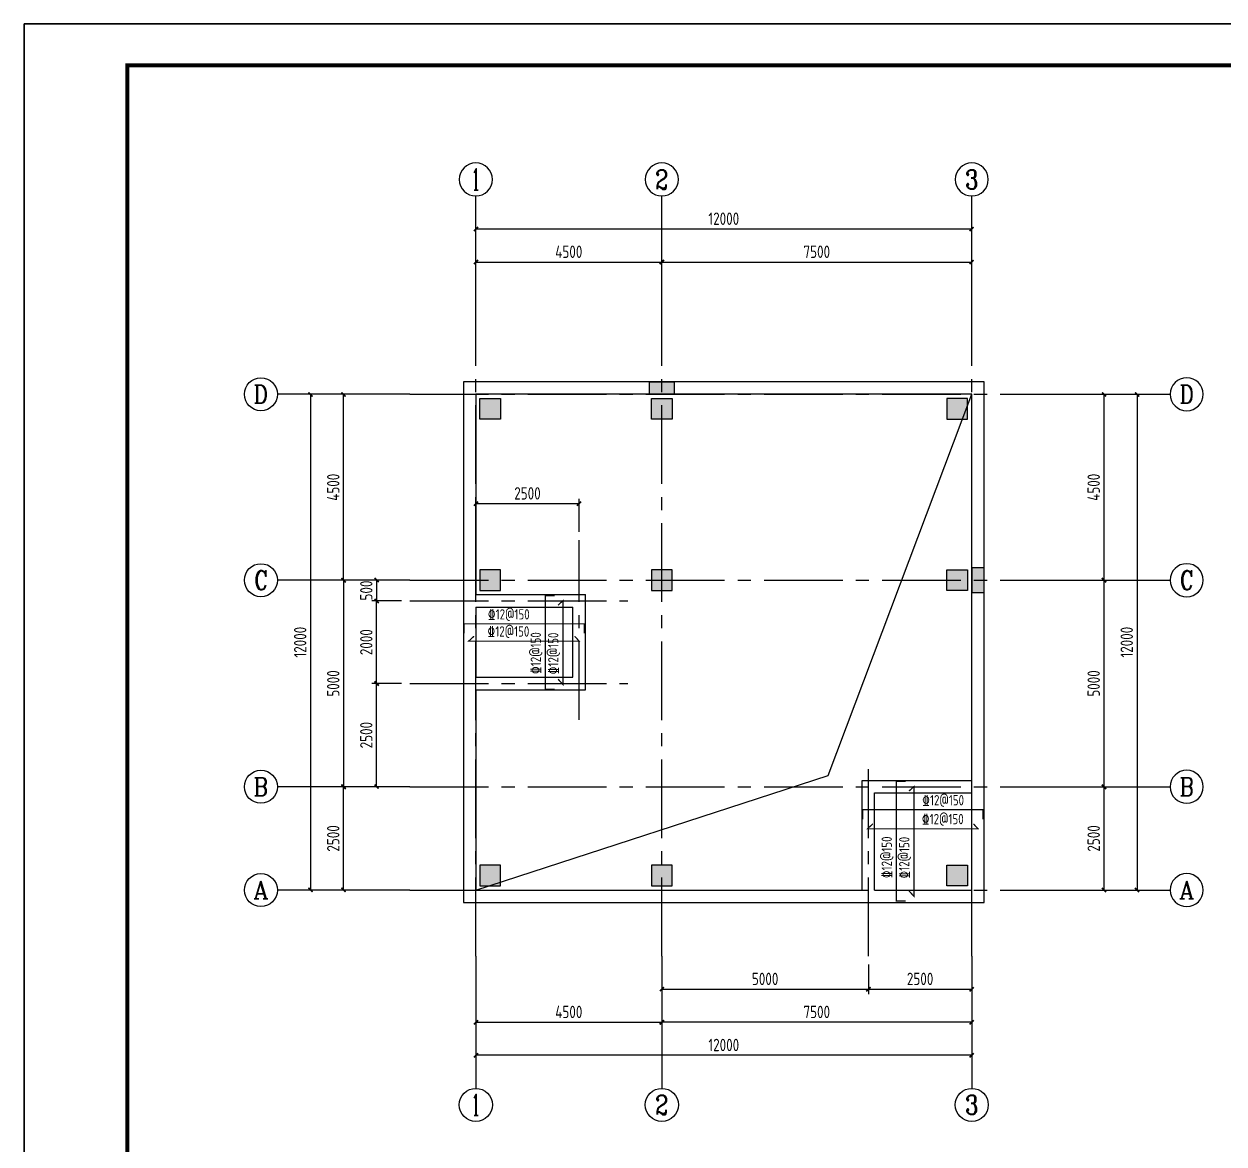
# Model space of a CAD drawing. Header units: millimetres. Extents: x 893615 to 897539, y 39650 to 40458.
# Drawn here: x 896678.3 to 896968.6, y 39973 to 40244.1 of the extents above; entities that cross this region are included whole.
import ezdxf
from ezdxf.enums import TextEntityAlignment as Align

# ---------------------------------------------------------------- set-up
doc = ezdxf.new("R2010")
doc.units = ezdxf.units.MM
doc.header["$LTSCALE"] = 1000
doc.header["$MEASUREMENT"] = 0
doc.linetypes.add('CENTER2', pattern=[28.575, 19.05, -3.175, 3.175, -3.175])
for name, color, linetype in [('AXIS', 3, 'Continuous'), ('AXIS_TEXT', 7, 'Continuous'), ('DIM', 7, 'Continuous'), ('DOTE', 1, 'Continuous'), ('WALL', 9, 'Continuous'), ('支座钢筋', 1, 'Continuous'), ('支座钢筋标注', 253, 'Continuous'), ('板底钢筋', 24, 'Continuous'), ('板底钢筋标注', 253, 'Continuous'), ('柱', 2, 'Continuous')]:
    doc.layers.add(name, color=color, linetype=linetype)
doc.styles.add('_TCH_AXIS', font='COMPLEX', dxfattribs={"bigfont": 'GBCBIG'})
doc.styles.add('COMPLEX', font='COMPLEX')
doc.styles.add('GBHZ', font='gbenor.shx', dxfattribs={"width": 0.9, "bigfont": 'gbcbig.shx'})
doc.styles.get("Standard").update_dxf_attribs({"font": 'gbenor.shx', "bigfont": 'gbcbig.shx'})
doc.dimstyles.new('Y100', dxfattribs={"dimscale": 0, "dimtxt": 3, "dimasz": 0.01, "dimexe": 1.2, "dimexo": 2, "dimgap": 1, "dimtad": 1, "dimdec": 0, "dimlfac": 100, "dimzin": 0, "dimdsep": 46, "dimtxsty": 'GBHZ', "dimblk": 'DX', "dimcen": 0.09, "dimdle": 1, "dimclrd": 7, "dimclre": 7, "dimclrt": 7, "dimadec": 0, "dimazin": 0, "dimtfac": 1, "dimtdec": 0, "dimtix": 1, "dimtmove": 2, "dimatfit": 3, "dimldrblk": 'DX', "dimfxl": 0, "dimtolj": 1, "dimtzin": 0, "dimarcsym": 0})

# ---------------------------------------------------------------- blocks, each defined once
blk = doc.blocks.new('_AXISO')
blk.add_circle((0, 0), 0.5)
at = {"layer": 'AXIS_TEXT', "style": 'COMPLEX', "width": 1.041667}
blk.add_attdef('A', text='', height=0.56, dxfattribs=at).set_placement((-0.25, -0.28), (0.25, -0.28), align=Align.FIT)
blk = doc.blocks.new('DX')
at = {"color": 0, "linetype": 'ByBlock', "const_width": 40}
blk.add_lwpolyline([(-54, -51), (46, 49)], dxfattribs=at)
blk = doc.blocks.new('*D392')
at = {"layer": 'Defpoints', "color": 0, "transparency": 16777216}
for p in [(896755.62, 40059.51), (896771.62, 40059.51), (896771.62, 40034.51)]:
    blk.add_point(p, dxfattribs=at)
at = {"layer": 'dim', "color": 7, "lineweight": -2, "transparency": 16777216}
for p, q in [((896769.62, 40059.51), (896754.42, 40059.51)), ((896755.62, 40034.52), (896755.62, 40059.5)), ((896769.62, 40034.51), (896754.42, 40034.51))]:
    blk.add_line(p, q, dxfattribs=at)
at = {"layer": 'dim', "color": 7, "lineweight": -2, "transparency": 16777216, "xscale": 0.01, "yscale": 0.01, "zscale": 0.01}
for p, rotation in [((896755.62, 40059.51), 90), ((896755.62, 40034.51), 270)]:
    blk.add_blockref('DX', p, dxfattribs=dict(at, rotation=rotation))
at = {"layer": 'dim', "color": 7, "transparency": 16777216, "insert": (896753.12, 40047.01), "char_height": 3, "attachment_point": 5, "rotation": 90, "style": 'GBHZ'}
blk.add_mtext('\\A1;2500', dxfattribs=at)
blk = doc.blocks.new('*D393')
at = {"layer": 'Defpoints', "color": 0, "transparency": 16777216}
for p in [(896763.62, 40084.51), (896771.62, 40084.51), (896771.62, 40059.51)]:
    blk.add_point(p, dxfattribs=at)
at = {"layer": 'dim', "color": 7, "lineweight": -2, "transparency": 16777216}
for p, q in [((896769.62, 40084.51), (896762.42, 40084.51)), ((896763.62, 40059.52), (896763.62, 40084.5)), ((896769.62, 40059.51), (896762.42, 40059.51))]:
    blk.add_line(p, q, dxfattribs=at)
at = {"layer": 'dim', "color": 7, "lineweight": -2, "transparency": 16777216, "xscale": 0.01, "yscale": 0.01, "zscale": 0.01}
for p, rotation in [((896763.62, 40084.51), 90), ((896763.62, 40059.51), 270)]:
    blk.add_blockref('DX', p, dxfattribs=dict(at, rotation=rotation))
at = {"layer": 'dim', "color": 7, "transparency": 16777216, "insert": (896761.12, 40072.01), "char_height": 3, "attachment_point": 5, "rotation": 90, "style": 'GBHZ'}
blk.add_mtext('\\A1;2500', dxfattribs=at)
blk = doc.blocks.new('*D394')
at = {"layer": 'Defpoints', "color": 0, "transparency": 16777216}
for p in [(896763.62, 40104.51), (896771.62, 40104.51), (896771.62, 40084.51)]:
    blk.add_point(p, dxfattribs=at)
at = {"layer": 'dim', "color": 7, "lineweight": -2, "transparency": 16777216}
for p, q in [((896769.62, 40104.51), (896762.42, 40104.51)), ((896763.62, 40084.52), (896763.62, 40104.5)), ((896769.62, 40084.51), (896762.42, 40084.51))]:
    blk.add_line(p, q, dxfattribs=at)
at = {"layer": 'dim', "color": 7, "lineweight": -2, "transparency": 16777216, "xscale": 0.01, "yscale": 0.01, "zscale": 0.01}
for p, rotation in [((896763.62, 40104.51), 90), ((896763.62, 40084.51), 270)]:
    blk.add_blockref('DX', p, dxfattribs=dict(at, rotation=rotation))
at = {"layer": 'dim', "color": 7, "transparency": 16777216, "insert": (896761.12, 40094.51), "char_height": 3, "attachment_point": 5, "rotation": 90, "style": 'GBHZ'}
blk.add_mtext('\\A1;2000', dxfattribs=at)
blk = doc.blocks.new('*D395')
at = {"layer": 'Defpoints', "color": 0, "transparency": 16777216}
for p in [(896755.62, 40154.51), (896771.62, 40154.51), (896771.62, 40109.51)]:
    blk.add_point(p, dxfattribs=at)
at = {"layer": 'dim', "color": 7, "lineweight": -2, "transparency": 16777216}
for p, q in [((896769.62, 40154.51), (896754.42, 40154.51)), ((896755.62, 40109.52), (896755.62, 40154.5)), ((896769.62, 40109.51), (896754.42, 40109.51))]:
    blk.add_line(p, q, dxfattribs=at)
at = {"layer": 'dim', "color": 7, "lineweight": -2, "transparency": 16777216, "xscale": 0.01, "yscale": 0.01, "zscale": 0.01}
for p, rotation in [((896755.62, 40154.51), 90), ((896755.62, 40109.51), 270)]:
    blk.add_blockref('DX', p, dxfattribs=dict(at, rotation=rotation))
at = {"layer": 'dim', "color": 7, "transparency": 16777216, "insert": (896753.12, 40132.01), "char_height": 3, "attachment_point": 5, "rotation": 90, "style": 'GBHZ'}
blk.add_mtext('\\A1;4500', dxfattribs=at)
blk = doc.blocks.new('*D396')
at = {"layer": 'Defpoints', "color": 0, "transparency": 16777216}
for p in [(896771.62, 40154.51), (896747.62, 40034.51), (896771.62, 40034.51)]:
    blk.add_point(p, dxfattribs=at)
at = {"layer": 'dim', "color": 7, "lineweight": -2, "transparency": 16777216}
for p, q in [((896769.62, 40154.51), (896746.42, 40154.51)), ((896747.62, 40154.5), (896747.62, 40034.52)), ((896769.62, 40034.51), (896746.42, 40034.51))]:
    blk.add_line(p, q, dxfattribs=at)
at = {"layer": 'dim', "color": 7, "lineweight": -2, "transparency": 16777216, "xscale": 0.01, "yscale": 0.01, "zscale": 0.01}
for p, rotation in [((896747.62, 40154.51), 90), ((896747.62, 40034.51), 270)]:
    blk.add_blockref('DX', p, dxfattribs=dict(at, rotation=rotation))
at = {"layer": 'dim', "color": 7, "transparency": 16777216, "insert": (896745.12, 40094.51), "char_height": 3, "attachment_point": 5, "rotation": 90, "style": 'GBHZ'}
blk.add_mtext('\\A1;12000', dxfattribs=at)
blk = doc.blocks.new('*D397')
at = {"layer": 'Defpoints', "color": 0, "transparency": 16777216}
for p in [(896787.62, 40018.51), (896832.62, 40018.51), (896832.62, 40002.51)]:
    blk.add_point(p, dxfattribs=at)
at = {"layer": 'dim', "color": 7, "lineweight": -2, "transparency": 16777216}
for p, q in [((896787.62, 40016.51), (896787.62, 40001.31)), ((896832.62, 40016.51), (896832.62, 40001.31)), ((896787.63, 40002.51), (896832.61, 40002.51))]:
    blk.add_line(p, q, dxfattribs=at)
at = {"layer": 'dim', "color": 7, "lineweight": -2, "transparency": 16777216, "xscale": 0.01, "yscale": 0.01, "zscale": 0.01, "rotation": 180}
blk.add_blockref('DX', (896787.62, 40002.51), dxfattribs=at)
at = {"layer": 'dim', "color": 7, "lineweight": -2, "transparency": 16777216, "xscale": 0.01, "yscale": 0.01, "zscale": 0.01}
blk.add_blockref('DX', (896832.62, 40002.51), dxfattribs=at)
at = {"layer": 'dim', "color": 7, "transparency": 16777216, "insert": (896810.12, 40005.01), "char_height": 3, "attachment_point": 5, "style": 'GBHZ'}
blk.add_mtext('\\A1;4500', dxfattribs=at)
blk = doc.blocks.new('*D398')
at = {"layer": 'Defpoints', "color": 0, "transparency": 16777216}
for p in [(896832.62, 40018.51), (896882.62, 40018.51), (896882.62, 40010.51)]:
    blk.add_point(p, dxfattribs=at)
at = {"layer": 'dim', "color": 7, "lineweight": -2, "transparency": 16777216}
for p, q in [((896832.62, 40016.51), (896832.62, 40009.31)), ((896882.62, 40016.51), (896882.62, 40009.31)), ((896832.63, 40010.51), (896882.61, 40010.51))]:
    blk.add_line(p, q, dxfattribs=at)
at = {"layer": 'dim', "color": 7, "lineweight": -2, "transparency": 16777216, "xscale": 0.01, "yscale": 0.01, "zscale": 0.01, "rotation": 180}
blk.add_blockref('DX', (896832.62, 40010.51), dxfattribs=at)
at = {"layer": 'dim', "color": 7, "lineweight": -2, "transparency": 16777216, "xscale": 0.01, "yscale": 0.01, "zscale": 0.01}
blk.add_blockref('DX', (896882.62, 40010.51), dxfattribs=at)
at = {"layer": 'dim', "color": 7, "transparency": 16777216, "insert": (896857.62, 40013.01), "char_height": 3, "attachment_point": 5, "style": 'GBHZ'}
blk.add_mtext('\\A1;5000', dxfattribs=at)
blk = doc.blocks.new('*D399')
at = {"layer": 'Defpoints', "color": 0, "transparency": 16777216}
for p in [(896882.62, 40018.51), (896907.62, 40018.51), (896907.62, 40010.51)]:
    blk.add_point(p, dxfattribs=at)
at = {"layer": 'dim', "color": 7, "lineweight": -2, "transparency": 16777216}
for p, q in [((896882.62, 40016.51), (896882.62, 40009.31)), ((896907.62, 40016.51), (896907.62, 40009.31)), ((896882.63, 40010.51), (896907.61, 40010.51))]:
    blk.add_line(p, q, dxfattribs=at)
at = {"layer": 'dim', "color": 7, "lineweight": -2, "transparency": 16777216, "xscale": 0.01, "yscale": 0.01, "zscale": 0.01, "rotation": 180}
blk.add_blockref('DX', (896882.62, 40010.51), dxfattribs=at)
at = {"layer": 'dim', "color": 7, "lineweight": -2, "transparency": 16777216, "xscale": 0.01, "yscale": 0.01, "zscale": 0.01}
blk.add_blockref('DX', (896907.62, 40010.51), dxfattribs=at)
at = {"layer": 'dim', "color": 7, "transparency": 16777216, "insert": (896895.12, 40013.01), "char_height": 3, "attachment_point": 5, "style": 'GBHZ'}
blk.add_mtext('\\A1;2500', dxfattribs=at)
blk = doc.blocks.new('*D400')
at = {"layer": 'Defpoints', "color": 0, "transparency": 16777216}
for p in [(896787.62, 40018.51), (896907.62, 40018.51), (896787.62, 39994.51)]:
    blk.add_point(p, dxfattribs=at)
at = {"layer": 'dim', "color": 7, "lineweight": -2, "transparency": 16777216}
for p, q in [((896787.62, 40016.51), (896787.62, 39993.31)), ((896907.62, 40016.51), (896907.62, 39993.31)), ((896907.61, 39994.51), (896787.63, 39994.51))]:
    blk.add_line(p, q, dxfattribs=at)
at = {"layer": 'dim', "color": 7, "lineweight": -2, "transparency": 16777216, "xscale": 0.01, "yscale": 0.01, "zscale": 0.01, "rotation": 180}
blk.add_blockref('DX', (896787.62, 39994.51), dxfattribs=at)
at = {"layer": 'dim', "color": 7, "lineweight": -2, "transparency": 16777216, "xscale": 0.01, "yscale": 0.01, "zscale": 0.01}
blk.add_blockref('DX', (896907.62, 39994.51), dxfattribs=at)
at = {"layer": 'dim', "color": 7, "transparency": 16777216, "insert": (896847.62, 39997.01), "char_height": 3, "attachment_point": 5, "style": 'GBHZ'}
blk.add_mtext('\\A1;12000', dxfattribs=at)
blk = doc.blocks.new('*D401')
at = {"layer": 'Defpoints', "color": 0, "transparency": 16777216}
for p in [(896832.62, 40186.51), (896787.62, 40170.51), (896832.62, 40170.51)]:
    blk.add_point(p, dxfattribs=at)
at = {"layer": 'dim', "color": 7, "lineweight": -2, "transparency": 16777216}
for p, q in [((896787.62, 40172.51), (896787.62, 40187.71)), ((896832.62, 40172.51), (896832.62, 40187.71)), ((896787.63, 40186.51), (896832.61, 40186.51))]:
    blk.add_line(p, q, dxfattribs=at)
at = {"layer": 'dim', "color": 7, "lineweight": -2, "transparency": 16777216, "xscale": 0.01, "yscale": 0.01, "zscale": 0.01, "rotation": 180}
blk.add_blockref('DX', (896787.62, 40186.51), dxfattribs=at)
at = {"layer": 'dim', "color": 7, "lineweight": -2, "transparency": 16777216, "xscale": 0.01, "yscale": 0.01, "zscale": 0.01}
blk.add_blockref('DX', (896832.62, 40186.51), dxfattribs=at)
at = {"layer": 'dim', "color": 7, "transparency": 16777216, "insert": (896810.12, 40189.01), "char_height": 3, "attachment_point": 5, "style": 'GBHZ'}
blk.add_mtext('\\A1;4500', dxfattribs=at)
blk = doc.blocks.new('*D402')
at = {"layer": 'Defpoints', "color": 0, "transparency": 16777216}
for p in [(896907.62, 40186.51), (896832.62, 40170.51), (896907.62, 40170.51)]:
    blk.add_point(p, dxfattribs=at)
at = {"layer": 'dim', "color": 7, "lineweight": -2, "transparency": 16777216}
for p, q in [((896832.62, 40172.51), (896832.62, 40187.71)), ((896907.62, 40172.51), (896907.62, 40187.71)), ((896832.63, 40186.51), (896907.61, 40186.51))]:
    blk.add_line(p, q, dxfattribs=at)
at = {"layer": 'dim', "color": 7, "lineweight": -2, "transparency": 16777216, "xscale": 0.01, "yscale": 0.01, "zscale": 0.01, "rotation": 180}
blk.add_blockref('DX', (896832.62, 40186.51), dxfattribs=at)
at = {"layer": 'dim', "color": 7, "lineweight": -2, "transparency": 16777216, "xscale": 0.01, "yscale": 0.01, "zscale": 0.01}
blk.add_blockref('DX', (896907.62, 40186.51), dxfattribs=at)
at = {"layer": 'dim', "color": 7, "transparency": 16777216, "insert": (896870.12, 40189.01), "char_height": 3, "attachment_point": 5, "style": 'GBHZ'}
blk.add_mtext('\\A1;7500', dxfattribs=at)
blk = doc.blocks.new('*D403')
at = {"layer": 'Defpoints', "color": 0, "transparency": 16777216}
for p in [(896787.62, 40194.51), (896787.62, 40170.51), (896907.62, 40170.51)]:
    blk.add_point(p, dxfattribs=at)
at = {"layer": 'dim', "color": 7, "lineweight": -2, "transparency": 16777216}
for p, q in [((896787.62, 40172.51), (896787.62, 40195.71)), ((896907.61, 40194.51), (896787.63, 40194.51)), ((896907.62, 40172.51), (896907.62, 40195.71))]:
    blk.add_line(p, q, dxfattribs=at)
at = {"layer": 'dim', "color": 7, "lineweight": -2, "transparency": 16777216, "xscale": 0.01, "yscale": 0.01, "zscale": 0.01, "rotation": 180}
blk.add_blockref('DX', (896787.62, 40194.51), dxfattribs=at)
at = {"layer": 'dim', "color": 7, "lineweight": -2, "transparency": 16777216, "xscale": 0.01, "yscale": 0.01, "zscale": 0.01}
blk.add_blockref('DX', (896907.62, 40194.51), dxfattribs=at)
at = {"layer": 'dim', "color": 7, "transparency": 16777216, "insert": (896847.62, 40197.01), "char_height": 3, "attachment_point": 5, "style": 'GBHZ'}
blk.add_mtext('\\A1;12000', dxfattribs=at)
blk = doc.blocks.new('*D404')
at = {"layer": 'Defpoints', "color": 0, "transparency": 16777216}
for p in [(896923.62, 40059.51), (896939.62, 40059.51), (896923.62, 40034.51)]:
    blk.add_point(p, dxfattribs=at)
at = {"layer": 'dim', "color": 7, "lineweight": -2, "transparency": 16777216}
for p, q in [((896925.62, 40059.51), (896940.82, 40059.51)), ((896939.62, 40034.52), (896939.62, 40059.5)), ((896925.62, 40034.51), (896940.82, 40034.51))]:
    blk.add_line(p, q, dxfattribs=at)
at = {"layer": 'dim', "color": 7, "lineweight": -2, "transparency": 16777216, "xscale": 0.01, "yscale": 0.01, "zscale": 0.01}
for p, rotation in [((896939.62, 40059.51), 90), ((896939.62, 40034.51), 270)]:
    blk.add_blockref('DX', p, dxfattribs=dict(at, rotation=rotation))
at = {"layer": 'dim', "color": 7, "transparency": 16777216, "insert": (896937.12, 40047.01), "char_height": 3, "attachment_point": 5, "rotation": 90, "style": 'GBHZ'}
blk.add_mtext('\\A1;2500', dxfattribs=at)
blk = doc.blocks.new('*D405')
at = {"layer": 'Defpoints', "color": 0, "transparency": 16777216}
for p in [(896923.62, 40109.51), (896939.62, 40109.51), (896923.62, 40059.51)]:
    blk.add_point(p, dxfattribs=at)
at = {"layer": 'dim', "color": 7, "lineweight": -2, "transparency": 16777216}
for p, q in [((896925.62, 40109.51), (896940.82, 40109.51)), ((896939.62, 40059.52), (896939.62, 40109.5)), ((896925.62, 40059.51), (896940.82, 40059.51))]:
    blk.add_line(p, q, dxfattribs=at)
at = {"layer": 'dim', "color": 7, "lineweight": -2, "transparency": 16777216, "xscale": 0.01, "yscale": 0.01, "zscale": 0.01}
for p, rotation in [((896939.62, 40109.51), 90), ((896939.62, 40059.51), 270)]:
    blk.add_blockref('DX', p, dxfattribs=dict(at, rotation=rotation))
at = {"layer": 'dim', "color": 7, "transparency": 16777216, "insert": (896937.12, 40084.51), "char_height": 3, "attachment_point": 5, "rotation": 90, "style": 'GBHZ'}
blk.add_mtext('\\A1;5000', dxfattribs=at)
blk = doc.blocks.new('*D406')
at = {"layer": 'Defpoints', "color": 0, "transparency": 16777216}
for p in [(896923.62, 40154.51), (896939.62, 40154.51), (896923.62, 40109.51)]:
    blk.add_point(p, dxfattribs=at)
at = {"layer": 'dim', "color": 7, "lineweight": -2, "transparency": 16777216}
for p, q in [((896925.62, 40154.51), (896940.82, 40154.51)), ((896939.62, 40109.52), (896939.62, 40154.5)), ((896925.62, 40109.51), (896940.82, 40109.51))]:
    blk.add_line(p, q, dxfattribs=at)
at = {"layer": 'dim', "color": 7, "lineweight": -2, "transparency": 16777216, "xscale": 0.01, "yscale": 0.01, "zscale": 0.01}
for p, rotation in [((896939.62, 40154.51), 90), ((896939.62, 40109.51), 270)]:
    blk.add_blockref('DX', p, dxfattribs=dict(at, rotation=rotation))
at = {"layer": 'dim', "color": 7, "transparency": 16777216, "insert": (896937.12, 40132.01), "char_height": 3, "attachment_point": 5, "rotation": 90, "style": 'GBHZ'}
blk.add_mtext('\\A1;4500', dxfattribs=at)
blk = doc.blocks.new('*D407')
at = {"layer": 'Defpoints', "color": 0, "transparency": 16777216}
for p in [(896923.62, 40154.51), (896923.62, 40034.51), (896947.62, 40034.51)]:
    blk.add_point(p, dxfattribs=at)
at = {"layer": 'dim', "color": 7, "lineweight": -2, "transparency": 16777216}
for p, q in [((896925.62, 40154.51), (896948.82, 40154.51)), ((896947.62, 40154.5), (896947.62, 40034.52)), ((896925.62, 40034.51), (896948.82, 40034.51))]:
    blk.add_line(p, q, dxfattribs=at)
at = {"layer": 'dim', "color": 7, "lineweight": -2, "transparency": 16777216, "xscale": 0.01, "yscale": 0.01, "zscale": 0.01}
for p, rotation in [((896947.62, 40154.51), 90), ((896947.62, 40034.51), 270)]:
    blk.add_blockref('DX', p, dxfattribs=dict(at, rotation=rotation))
at = {"layer": 'dim', "color": 7, "transparency": 16777216, "insert": (896945.12, 40094.51), "char_height": 3, "attachment_point": 5, "rotation": 90, "style": 'GBHZ'}
blk.add_mtext('\\A1;12000', dxfattribs=at)
blk = doc.blocks.new('*D408')
at = {"layer": 'Defpoints', "color": 0, "transparency": 16777216}
for p in [(896771.62, 40109.51), (896763.62, 40104.51), (896771.62, 40104.51)]:
    blk.add_point(p, dxfattribs=at)
at = {"layer": 'dim', "color": 7, "lineweight": -2, "transparency": 16777216}
for p, q in [((896769.62, 40109.51), (896762.42, 40109.51)), ((896763.62, 40109.52), (896763.62, 40109.53)), ((896763.62, 40109.51), (896763.62, 40104.51)), ((896769.62, 40104.51), (896762.42, 40104.51)), ((896763.62, 40104.5), (896763.62, 40104.49))]:
    blk.add_line(p, q, dxfattribs=at)
at = {"layer": 'dim', "color": 7, "lineweight": -2, "transparency": 16777216, "xscale": 0.01, "yscale": 0.01, "zscale": 0.01}
for p, rotation in [((896763.62, 40109.51), 270), ((896763.62, 40104.51), 90)]:
    blk.add_blockref('DX', p, dxfattribs=dict(at, rotation=rotation))
at = {"layer": 'dim', "color": 7, "transparency": 16777216, "insert": (896761.12, 40107.01), "char_height": 3, "attachment_point": 5, "rotation": 90, "style": 'GBHZ'}
blk.add_mtext('\\A1;500', dxfattribs=at)
blk = doc.blocks.new('*D409')
at = {"layer": 'Defpoints', "color": 0, "transparency": 16777216}
for p in [(896771.62, 40109.51), (896755.62, 40059.51), (896771.62, 40059.51)]:
    blk.add_point(p, dxfattribs=at)
at = {"layer": 'dim', "color": 7, "lineweight": -2, "transparency": 16777216}
for p, q in [((896769.62, 40109.51), (896754.42, 40109.51)), ((896755.62, 40109.5), (896755.62, 40059.52)), ((896769.62, 40059.51), (896754.42, 40059.51))]:
    blk.add_line(p, q, dxfattribs=at)
at = {"layer": 'dim', "color": 7, "lineweight": -2, "transparency": 16777216, "xscale": 0.01, "yscale": 0.01, "zscale": 0.01}
for p, rotation in [((896755.62, 40109.51), 90), ((896755.62, 40059.51), 270)]:
    blk.add_blockref('DX', p, dxfattribs=dict(at, rotation=rotation))
at = {"layer": 'dim', "color": 7, "transparency": 16777216, "insert": (896753.12, 40084.51), "char_height": 3, "attachment_point": 5, "rotation": 90, "style": 'GBHZ'}
blk.add_mtext('\\A1;5000', dxfattribs=at)
blk = doc.blocks.new('*D410')
at = {"layer": 'Defpoints', "color": 0, "transparency": 16777216}
for p in [(896832.62, 40018.51), (896907.62, 40018.51), (896832.62, 40002.51)]:
    blk.add_point(p, dxfattribs=at)
at = {"layer": 'dim', "color": 7, "lineweight": -2, "transparency": 16777216}
for p, q in [((896832.62, 40016.51), (896832.62, 40001.31)), ((896907.62, 40016.51), (896907.62, 40001.31)), ((896907.61, 40002.51), (896832.63, 40002.51))]:
    blk.add_line(p, q, dxfattribs=at)
at = {"layer": 'dim', "color": 7, "lineweight": -2, "transparency": 16777216, "xscale": 0.01, "yscale": 0.01, "zscale": 0.01, "rotation": 180}
blk.add_blockref('DX', (896832.62, 40002.51), dxfattribs=at)
at = {"layer": 'dim', "color": 7, "lineweight": -2, "transparency": 16777216, "xscale": 0.01, "yscale": 0.01, "zscale": 0.01}
blk.add_blockref('DX', (896907.62, 40002.51), dxfattribs=at)
at = {"layer": 'dim', "color": 7, "transparency": 16777216, "insert": (896870.12, 40005.01), "char_height": 3, "attachment_point": 5, "style": 'GBHZ'}
blk.add_mtext('\\A1;7500', dxfattribs=at)
blk = doc.blocks.new('*D557')
at = {"layer": 'Defpoints', "color": 0, "transparency": 16777216}
for p in [(896787.62, 40128.03), (896787.62, 40119.18), (896812.62, 40119.18)]:
    blk.add_point(p, dxfattribs=at)
at = {"layer": '柱', "color": 7, "lineweight": -2, "transparency": 16777216}
for p, q in [((896787.62, 40121.18), (896787.62, 40129.23)), ((896812.61, 40128.03), (896787.63, 40128.03)), ((896812.62, 40121.18), (896812.62, 40129.23))]:
    blk.add_line(p, q, dxfattribs=at)
at = {"layer": '柱', "color": 7, "lineweight": -2, "transparency": 16777216, "xscale": 0.01, "yscale": 0.01, "zscale": 0.01, "rotation": 180}
blk.add_blockref('DX', (896787.62, 40128.03), dxfattribs=at)
at = {"layer": '柱', "color": 7, "lineweight": -2, "transparency": 16777216, "xscale": 0.01, "yscale": 0.01, "zscale": 0.01}
blk.add_blockref('DX', (896812.62, 40128.03), dxfattribs=at)
at = {"layer": '柱', "color": 7, "transparency": 16777216, "insert": (896800.12, 40130.53), "char_height": 3, "attachment_point": 5, "style": 'GBHZ'}
blk.add_mtext('\\A1;2500', dxfattribs=at)

msp = doc.modelspace()

# ---------------------------------------------------------------- linework, layer by layer
for p, q in [((896678.298, 39650.145), (896678.298, 40244.145)), ((896678.298, 40244.145), (896678.298, 39650.145))]:
    msp.add_line(p, q)
at = {"color": 0}
for p, q in [((897519.298, 40244.145), (896678.298, 40244.145)), ((896678.298, 40244.145), (897519.298, 40244.145))]:
    msp.add_line(p, q, dxfattribs=at)
at = {"color": 0, "const_width": 1}
msp.add_lwpolyline([(897509.298, 39660.145), (896703.298, 39660.145), (896703.298, 40234.145), (897509.298, 40234.145)], close=True, dxfattribs=at)
at = {"layer": 'AXIS', "color": 0}
for p, q in [((896787.624, 40170.511), (896787.624, 40202.511)), ((896832.624, 40170.511), (896832.624, 40202.511)), ((896907.624, 40170.511), (896907.624, 40202.511)), ((896771.624, 40154.511), (896739.624, 40154.511)), ((896923.624, 40154.511), (896955.624, 40154.511)), ((896771.624, 40109.511), (896739.624, 40109.511)), ((896923.624, 40109.511), (896955.624, 40109.511)), ((896771.624, 40059.511), (896739.624, 40059.511)), ((896923.624, 40059.511), (896955.624, 40059.511)), ((896771.624, 40034.511), (896739.624, 40034.511)), ((896923.624, 40034.511), (896955.624, 40034.511)), ((896787.624, 40018.511), (896787.624, 39986.511)), ((896832.624, 40018.511), (896832.624, 39986.511)), ((896907.624, 40018.511), (896907.624, 39986.511))]:
    msp.add_line(p, q, dxfattribs=at)
at = {"layer": 'DOTE', "linetype": 'CENTER2', "ltscale": 0.001}
for p, q in [((896787.624, 40018.511), (896787.624, 40170.511)), ((896832.624, 40018.511), (896832.624, 40170.511)), ((896907.624, 40018.511), (896907.624, 40170.511)), ((896771.624, 40154.511), (896923.624, 40154.511)), ((896812.624, 40075.678), (896812.624, 40119.184)), ((896771.624, 40109.511), (896923.624, 40109.511)), ((896771.624, 40104.511), (896824.441, 40104.511)), ((896771.624, 40084.511), (896824.441, 40084.511)), ((896882.624, 40018.511), (896882.624, 40063.765)), ((896771.624, 40059.511), (896923.624, 40059.511)), ((896771.624, 40034.511), (896923.624, 40034.511))]:
    msp.add_line(p, q, dxfattribs=at)
at = {"layer": 'WALL'}
for p, q in [((896787.624, 40106.011), (896814.124, 40106.011)), ((896814.124, 40083.011), (896814.124, 40106.011)), ((896787.624, 40103.011), (896811.124, 40103.011)), ((896811.124, 40086.011), (896811.124, 40103.011)), ((896787.624, 40086.011), (896811.124, 40086.011)), ((896787.624, 40083.011), (896814.124, 40083.011)), ((896881.124, 40061.011), (896907.624, 40061.011)), ((896881.124, 40034.511), (896881.124, 40061.011)), ((896884.124, 40058.011), (896907.624, 40058.011)), ((896884.124, 40034.511), (896884.124, 40058.011))]:
    msp.add_line(p, q, dxfattribs=at)
msp.add_lwpolyline([(896784.624, 40031.511), (896910.624, 40031.511), (896910.624, 40157.511), (896784.624, 40157.511)], close=True, dxfattribs=at)
for points in [[(896907.624, 40061.011), (896907.624, 40154.511), (896787.624, 40154.511), (896787.624, 40106.011)], [(896787.624, 40103.011), (896787.624, 40086.011)], [(896787.624, 40083.011), (896787.624, 40034.511), (896881.124, 40034.511)], [(896884.124, 40034.511), (896907.624, 40034.511), (896907.624, 40058.011)]]:
    msp.add_lwpolyline(points, dxfattribs=at)
at = {"layer": '支座钢筋', "const_width": 0.3}
for points in [[(896806.729, 40083.142), (896804.429, 40083.142), (896804.429, 40105.782), (896806.729, 40105.782)], [(896784.762, 40096.649), (896784.762, 40098.949), (896813.846, 40098.949), (896813.846, 40096.649)], [(896891.648, 40031.869), (896889.348, 40031.869), (896889.348, 40060.782), (896891.648, 40060.782)], [(896881.262, 40051.649), (896881.262, 40053.949), (896910.346, 40053.949), (896910.346, 40051.649)]]:
    msp.add_lwpolyline(points, dxfattribs=at)
at = {"layer": '板底钢筋', "const_width": 0.3}
for points in [[(896807.513, 40085.565), (896808.713, 40084.267), (896808.713, 40104.56), (896807.513, 40103.471)], [(896787.186, 40095.954), (896785.888, 40094.754), (896812.624, 40094.754), (896811.535, 40095.954)], [(896892.433, 40034.293), (896893.633, 40032.995), (896893.633, 40059.56), (896892.433, 40058.471)], [(896883.686, 40050.536), (896882.388, 40049.336), (896909.124, 40049.336), (896908.035, 40050.536)]]:
    msp.add_lwpolyline(points, dxfattribs=at)
at = {"layer": '柱'}
for points in [[(896829.624, 40154.511), (896829.624, 40157.511), (896835.624, 40157.511), (896835.624, 40154.511)], [(896907.624, 40106.511), (896910.624, 40106.511), (896910.624, 40112.511), (896907.624, 40112.511)]]:
    msp.add_lwpolyline(points, close=True, dxfattribs=at)
for points in [[(896787.624, 40034.511), (896872.874, 40062.253), (896907.624, 40154.511)], [(896793.624, 40153.511), (896793.624, 40148.511), (896788.624, 40148.511), (896788.624, 40153.511), (896793.624, 40153.511)], [(896835.124, 40153.511), (896835.124, 40148.511), (896830.124, 40148.511), (896830.124, 40153.511), (896835.124, 40153.511)], [(896901.624, 40153.511), (896901.624, 40148.511), (896906.624, 40148.511), (896906.624, 40153.511), (896901.624, 40153.511)], [(896793.624, 40107.011), (896793.624, 40112.011), (896788.624, 40112.011), (896788.624, 40107.011), (896793.624, 40107.011)], [(896835.124, 40107.011), (896835.124, 40112.011), (896830.124, 40112.011), (896830.124, 40107.011), (896835.124, 40107.011)], [(896901.624, 40107.011), (896901.624, 40112.011), (896906.624, 40112.011), (896906.624, 40107.011), (896901.624, 40107.011)], [(896793.624, 40035.511), (896793.624, 40040.511), (896788.624, 40040.511), (896788.624, 40035.511), (896793.624, 40035.511)], [(896835.124, 40035.511), (896835.124, 40040.511), (896830.124, 40040.511), (896830.124, 40035.511), (896835.124, 40035.511)], [(896901.624, 40035.511), (896901.624, 40040.511), (896906.624, 40040.511), (896906.624, 40035.511), (896901.624, 40035.511)]]:
    msp.add_lwpolyline(points, dxfattribs=at)
for points in [[(896829.624, 40157.511), (896829.624, 40154.511), (896835.624, 40157.511), (896835.624, 40154.511)], [(896793.624, 40153.511), (896793.624, 40148.511), (896788.624, 40153.511), (896788.624, 40148.511)], [(896835.124, 40153.511), (896835.124, 40148.511), (896830.124, 40153.511), (896830.124, 40148.511)], [(896901.624, 40153.511), (896901.624, 40148.511), (896906.624, 40153.511), (896906.624, 40148.511)], [(896910.624, 40106.511), (896907.624, 40106.511), (896910.624, 40112.511), (896907.624, 40112.511)], [(896793.624, 40107.011), (896793.624, 40112.011), (896788.624, 40107.011), (896788.624, 40112.011)], [(896835.124, 40107.011), (896835.124, 40112.011), (896830.124, 40107.011), (896830.124, 40112.011)], [(896901.624, 40107.011), (896901.624, 40112.011), (896906.624, 40107.011), (896906.624, 40112.011)], [(896793.624, 40035.511), (896793.624, 40040.511), (896788.624, 40035.511), (896788.624, 40040.511)], [(896835.124, 40035.511), (896835.124, 40040.511), (896830.124, 40035.511), (896830.124, 40040.511)], [(896901.624, 40035.511), (896901.624, 40040.511), (896906.624, 40035.511), (896906.624, 40040.511)]]:
    msp.add_solid(points, dxfattribs=at)

# ---------------------------------------------------------------- block references
at = {"layer": 'AXIS', "color": 0}
ref = msp.add_blockref('_AXISO', (896787.624, 40206.511), dxfattribs=dict(at, xscale=-8, yscale=8, zscale=8, rotation=180))
ref.add_attrib('A', '1', dxfattribs={"layer": 'AXIS_TEXT', "color": 0, "height": 5.147, "style": '_TCH_AXIS'}).set_placement((896786.521, 40203.938), (896788.727, 40203.938), align=Align.FIT)
ref = msp.add_blockref('_AXISO', (896832.624, 40206.511), dxfattribs=dict(at, xscale=-8, yscale=8, zscale=8, rotation=180))
ref.add_attrib('A', '2', dxfattribs={"layer": 'AXIS_TEXT', "color": 0, "height": 4.659, "style": '_TCH_AXIS'}).set_placement((896831.071, 40204.182), (896834.177, 40204.182), align=Align.FIT)
ref = msp.add_blockref('_AXISO', (896907.624, 40206.511), dxfattribs=dict(at, xscale=-8, yscale=8, zscale=8, rotation=180))
ref.add_attrib('A', '3', dxfattribs={"layer": 'AXIS_TEXT', "color": 0, "height": 4.659, "style": '_TCH_AXIS'}).set_placement((896906.071, 40204.182), (896909.177, 40204.182), align=Align.FIT)
ref = msp.add_blockref('_AXISO', (896735.624, 40154.511), dxfattribs=dict(at, xscale=8, yscale=8, zscale=8))
ref.add_attrib('A', 'D', dxfattribs={"layer": 'AXIS_TEXT', "color": 0, "height": 4.353, "style": '_TCH_AXIS'}).set_placement((896733.862, 40152.335), (896737.386, 40152.335), align=Align.FIT)
ref = msp.add_blockref('_AXISO', (896959.624, 40154.511), dxfattribs=dict(at, xscale=-8, yscale=8, zscale=8))
ref.add_attrib('A', 'D', dxfattribs={"layer": 'AXIS_TEXT', "color": 0, "height": 4.353, "style": '_TCH_AXIS'}).set_placement((896957.862, 40152.335), (896961.386, 40152.335), align=Align.FIT)
ref = msp.add_blockref('_AXISO', (896735.624, 40109.511), dxfattribs=dict(at, xscale=8, yscale=8, zscale=8))
ref.add_attrib('A', 'C', dxfattribs={"layer": 'AXIS_TEXT', "color": 0, "height": 4.557, "style": '_TCH_AXIS'}).set_placement((896733.996, 40107.233), (896737.251, 40107.233), align=Align.FIT)
ref = msp.add_blockref('_AXISO', (896959.624, 40109.511), dxfattribs=dict(at, xscale=-8, yscale=8, zscale=8))
ref.add_attrib('A', 'C', dxfattribs={"layer": 'AXIS_TEXT', "color": 0, "height": 4.557, "style": '_TCH_AXIS'}).set_placement((896957.996, 40107.233), (896961.251, 40107.233), align=Align.FIT)
ref = msp.add_blockref('_AXISO', (896735.624, 40059.511), dxfattribs=dict(at, xscale=8, yscale=8, zscale=8))
ref.add_attrib('A', 'B', dxfattribs={"layer": 'AXIS_TEXT', "color": 0, "height": 4.353, "style": '_TCH_AXIS'}).set_placement((896733.862, 40057.335), (896737.386, 40057.335), align=Align.FIT)
ref = msp.add_blockref('_AXISO', (896959.624, 40059.511), dxfattribs=dict(at, xscale=-8, yscale=8, zscale=8))
ref.add_attrib('A', 'B', dxfattribs={"layer": 'AXIS_TEXT', "color": 0, "height": 4.353, "style": '_TCH_AXIS'}).set_placement((896957.862, 40057.335), (896961.386, 40057.335), align=Align.FIT)
ref = msp.add_blockref('_AXISO', (896735.624, 40034.511), dxfattribs=dict(at, xscale=8, yscale=8, zscale=8))
ref.add_attrib('A', 'A', dxfattribs={"layer": 'AXIS_TEXT', "color": 0, "height": 4.252, "style": '_TCH_AXIS'}).set_placement((896733.802, 40032.386), (896737.446, 40032.386), align=Align.FIT)
ref = msp.add_blockref('_AXISO', (896959.624, 40034.511), dxfattribs=dict(at, xscale=-8, yscale=8, zscale=8))
ref.add_attrib('A', 'A', dxfattribs={"layer": 'AXIS_TEXT', "color": 0, "height": 4.252, "style": '_TCH_AXIS'}).set_placement((896957.802, 40032.386), (896961.446, 40032.386), align=Align.FIT)
ref = msp.add_blockref('_AXISO', (896787.624, 39982.511), dxfattribs=dict(at, xscale=8, yscale=8, zscale=8))
ref.add_attrib('A', '1', dxfattribs={"layer": 'AXIS_TEXT', "color": 0, "height": 5.147, "style": '_TCH_AXIS'}).set_placement((896786.521, 39979.938), (896788.727, 39979.938), align=Align.FIT)
ref = msp.add_blockref('_AXISO', (896832.624, 39982.511), dxfattribs=dict(at, xscale=8, yscale=8, zscale=8))
ref.add_attrib('A', '2', dxfattribs={"layer": 'AXIS_TEXT', "color": 0, "height": 4.659, "style": '_TCH_AXIS'}).set_placement((896831.071, 39980.182), (896834.177, 39980.182), align=Align.FIT)
ref = msp.add_blockref('_AXISO', (896907.624, 39982.511), dxfattribs=dict(at, xscale=8, yscale=8, zscale=8))
ref.add_attrib('A', '3', dxfattribs={"layer": 'AXIS_TEXT', "color": 0, "height": 4.659, "style": '_TCH_AXIS'}).set_placement((896906.071, 39980.182), (896909.177, 39980.182), align=Align.FIT)

# ---------------------------------------------------------------- texts
at = {"layer": '支座钢筋标注', "width": 0.9}
for p in [(896790.504, 40099.999), (896895.6, 40054.999)]:
    msp.add_text('%%13212@150', height=2.5, dxfattribs=at).set_placement(p)
for p in [(896803.379, 40086.772), (896888.298, 40037.339)]:
    msp.add_text('%%13212@150', height=2.5, rotation=90, dxfattribs=at).set_placement(p)
at = {"layer": '板底钢筋标注', "width": 0.9}
for p in [(896790.418, 40095.854), (896895.513, 40050.436)]:
    msp.add_text('%%13212@150', height=2.5, dxfattribs=at).set_placement(p)
for p in [(896807.613, 40086.685), (896892.533, 40037.253)]:
    msp.add_text('%%13212@150', height=2.5, rotation=90, dxfattribs=at).set_placement(p)

# ---------------------------------------------------------------- dimensions: what is measured, and where the dimension line sits
at = {"layer": 'dim'}
for base, p1, p2, picture, middle in [((896787.624, 40194.511), (896907.624, 40170.511), (896787.624, 40170.511), '*D403', (896847.624, 40197.011)), ((896832.624, 40186.511), (896787.624, 40170.511), (896832.624, 40170.511), '*D401', (896810.124, 40189.011)), ((896907.624, 40186.511), (896832.624, 40170.511), (896907.624, 40170.511), '*D402', (896870.124, 40189.011)), ((896832.624, 40002.511), (896787.624, 40018.511), (896832.624, 40018.511), '*D397', (896810.124, 40005.011)), ((896787.624, 39994.511), (896907.624, 40018.511), (896787.624, 40018.511), '*D400', (896847.624, 39997.011)), ((896882.624, 40010.511), (896832.624, 40018.511), (896882.624, 40018.511), '*D398', (896857.624, 40013.011)), ((896907.624, 40010.511), (896882.624, 40018.511), (896907.624, 40018.511), '*D399', (896895.124, 40013.011))]:
    dim = msp.add_linear_dim(base=base, p1=p1, p2=p2, dimstyle='Y100', override={"dimscale": 1}, dxfattribs=at)
    dim.commit()
    dim.dimension.update_dxf_attribs({"geometry": picture, "text_midpoint": middle})
for base, p1, p2, angle, picture, middle in [((896747.624, 40034.511), (896771.624, 40154.511), (896771.624, 40034.511), 90, '*D396', (896745.124, 40094.511)), ((896755.624, 40154.511), (896771.624, 40109.511), (896771.624, 40154.511), 90, '*D395', (896753.124, 40132.011)), ((896939.624, 40154.511), (896923.624, 40109.511), (896923.624, 40154.511), 90, '*D406', (896937.124, 40132.011)), ((896947.624, 40034.511), (896923.624, 40154.511), (896923.624, 40034.511), 90, '*D407', (896945.124, 40094.511)), ((896755.624, 40059.511), (896771.624, 40109.511), (896771.624, 40059.511), 270, '*D409', (896753.124, 40084.511)), ((896763.624, 40104.511), (896771.624, 40109.511), (896771.624, 40104.511), 90, '*D408', (896761.124, 40107.011)), ((896939.624, 40109.511), (896923.624, 40059.511), (896923.624, 40109.511), 90, '*D405', (896937.124, 40084.511)), ((896763.624, 40104.511), (896771.624, 40084.511), (896771.624, 40104.511), 90, '*D394', (896761.124, 40094.511)), ((896763.624, 40084.511), (896771.624, 40059.511), (896771.624, 40084.511), 90, '*D393', (896761.124, 40072.011)), ((896755.624, 40059.511), (896771.624, 40034.511), (896771.624, 40059.511), 90, '*D392', (896753.124, 40047.011)), ((896939.624, 40059.511), (896923.624, 40034.511), (896923.624, 40059.511), 90, '*D404', (896937.124, 40047.011)), ((896832.624, 40002.511), (896907.624, 40018.511), (896832.624, 40018.511), 180, '*D410', (896870.124, 40005.011))]:
    dim = msp.add_linear_dim(base=base, p1=p1, p2=p2, angle=angle, dimstyle='Y100', override={"dimscale": 1}, dxfattribs=at)
    dim.commit()
    dim.dimension.update_dxf_attribs({"geometry": picture, "text_midpoint": middle})
at = {"layer": '柱'}
dim = msp.add_linear_dim(base=(896787.624, 40128.029), p1=(896812.624, 40119.184), p2=(896787.624, 40119.184), dimstyle='Y100', override={"dimscale": 1, "dimfxl": 2}, dxfattribs=at)
dim.commit()
dim.dimension.update_dxf_attribs({"geometry": '*D557', "text_midpoint": (896800.124, 40130.529)})

doc.saveas('drawing.dxf')
